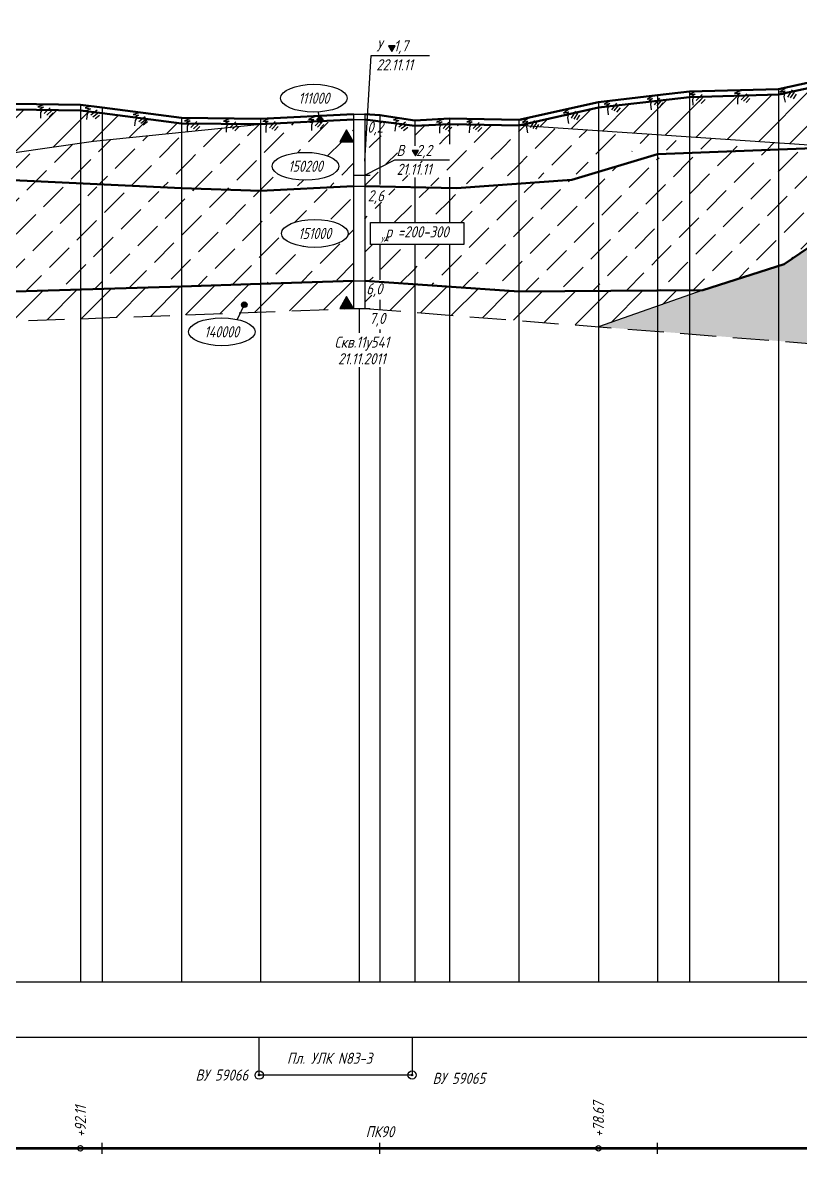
# Model space of a CAD drawing. Extents: x 0 to 1711, y -32 to 643.
# Drawn here: x 559.6 to 699.6, y 317.7 to 521.8 of the extents above; entities that cross this region are included whole.
import ezdxf
from ezdxf import colors
from ezdxf.entities.mleader import LeaderData, LeaderLine
from ezdxf.enums import TextEntityAlignment as Align
from ezdxf.math import Vec2, Vec3

# ---------------------------------------------------------------- set-up
doc = ezdxf.new("R2010")
doc.units = 0
doc.linetypes.add('ИИ27003', pattern=[9.5, 6.5, -3])
for name, color, linetype, lineweight in [('ИИ_ГЕОЛОГИЯ_025', 7, 'Continuous', 25), ('ИИ_ГЕОЛОГИЯ_050', 7, 'Continuous', 50), ('ИИ_ГЕОФИЗИКА_025', 7, 'Continuous', 25), ('ИИ_ПРОФИЛЬ_025', 7, 'Continuous', 25)]:
    doc.layers.add(name, color=color, linetype=linetype, lineweight=lineweight)
doc.layers.add('Профиль', color=7, linetype='Continuous')
doc.layers.add('ТХ-Л', color=140, linetype='Continuous')
doc.styles.add('VNIPISIMPLEXCUR', font='simplex.shx', dxfattribs={"width": 0.8, "oblique": 15})
doc.linetypes.add('ИИ27001', pattern='A,2.5,[1,3dservice.shx,S=1.85,R=180.00002,X=0,Y=0],2.5,-1', length=6)
pattern_1 = [(45, (-97.523, -58.2266), (-3, 3), [5, -2])]
pattern_2 = [(45, (-100.523, -58.2266), (-3, 3), [])]

# ---------------------------------------------------------------- blocks, each defined once
blk = doc.blocks.new('ИИ16001')
at = {"linetype": 'Continuous', "lineweight": 25}
h = blk.add_hatch(color=0, dxfattribs=at)
edge = h.paths.add_edge_path()
edge.add_arc((0, 0), 0.5, 0, 360)
at = {"color": 0, "linetype": 'Continuous', "lineweight": 25}
blk.add_circle((0, 0), 0.5, dxfattribs=at)
blk = doc.blocks.new('ИИ25004')
at = {"linetype": 'Continuous', "lineweight": 25}
blk.add_hatch(color=0, dxfattribs=at).paths.add_polyline_path([(-2.5, 0), (0, 0), (-1.25, 2.17)])
at = {"color": 0, "linetype": 'Continuous', "lineweight": 25}
blk.add_lwpolyline([(-2.5, 0), (0, 0), (-1.25, 2.17)], close=True, dxfattribs=at)
blk = doc.blocks.new('ИИ25010')
at = {"color": 0, "linetype": 'Continuous', "lineweight": 25}
for points in [[(0, 0), (3, 0), (0.5, -1), (2.5, -1), (1, -2), (2, -2), (1.5, -3), (1.5, -5)], [(4.94, -1.23), (2.82, -3.35)], [(5.47, -2.12), (3.7, -3.88)], [(6, -3), (4.59, -4.41)]]:
    blk.add_lwpolyline(points, dxfattribs=at)
blk = doc.blocks.new('ИИ25023')
at = {"linetype": 'Continuous', "lineweight": 25}
blk.add_hatch(color=0, dxfattribs=at).paths.add_polyline_path([(1.9, 1.7), (0.75, 1.7), (1.33, 0.7)])
at = {"color": 0, "linetype": 'Continuous', "lineweight": 25, "flags": 128}
blk.add_lwpolyline([(1.9, 1.7), (0.75, 1.7), (1.33, 0.7)], close=True, dxfattribs=at)
at = {"color": 0, "linetype": 'Continuous', "style": 'VNIPISIMPLEXCUR', "oblique": 15, "width": 0.8}
for tag, p in [('UGV', (2.55, 0.7)), ('DATE', (1.33, -2.7))]:
    blk.add_attdef(tag, p, '', height=2, dxfattribs=at)
blk = doc.blocks.new('ИИ25020')
at = {"color": 0, "linetype": 'Continuous', "lineweight": 25}
blk.add_ellipse((0, 0), major_axis=(-6, 0), ratio=0.416667, dxfattribs=at)
at = {"color": 0, "linetype": 'Continuous', "style": 'VNIPISIMPLEXCUR', "oblique": 15, "width": 0.75}
blk.add_attdef('INDEX', text='', height=2, dxfattribs=at).set_placement((0, 0), align=Align.MIDDLE_CENTER)
blk = doc.blocks.new('ИИ050052Р')
at = {"linetype": 'Continuous'}
h = blk.add_hatch(color=0, dxfattribs=at)
edge = h.paths.add_edge_path()
edge.add_arc((0, 0), 0.15, 0, 360)
at = {"color": 0, "linetype": 'Continuous'}
for radius in [0.75, 0.15]:
    blk.add_circle((0, 0), radius, dxfattribs=at)
at = {"color": 0, "style": 'VNIPISIMPLEXCUR', "oblique": 15, "width": 0.8}
for tag, height, p in [('NUMBER', 4, (-2, -1)), ('STATIONING', 2, (-2, -4.4)), ('ALPHA', 2, (-2, -7.8))]:
    blk.add_attdef(tag, text='', height=height, dxfattribs=at).set_placement(p, align=Align.RIGHT)
for tag, p in [('CENTRE', (1.45, 0.7)), ('HEIGHT', (1.45, -2.7))]:
    blk.add_attdef(tag, p, '', height=2, dxfattribs=at)
at = {"color": 253, "style": 'VNIPISIMPLEXCUR', "oblique": 15, "width": 0.8, "flags": 1}
blk.add_attdef('NOTE', text='', height=1.6, dxfattribs=at).set_placement((-2, -10.8), align=Align.RIGHT)

msp = doc.modelspace()

# ---------------------------------------------------------------- hatches: boundary and pattern name
at = {"layer": 'ИИ_ГЕОЛОГИЯ_025'}
h = msp.add_hatch(dxfattribs=at)
h.set_pattern_fill('ИИ_СУГЛИНОК', color=256, pattern_type=2)
h.set_pattern_definition(pattern_2)
h.paths.add_polyline_path([(663.2544, 506.4873), (651.574, 503.8799), (651.107, 503.1381), (663.2544, 502.31)])
h.paths.add_polyline_path([(673.9194, 507.7373), (663.2544, 506.4873), (663.2544, 502.31), (673.9194, 501.5829)])
h.paths.add_polyline_path([(679.6694, 508.3873), (674.5863, 507.8127), (673.9194, 506.9687), (673.9194, 501.5829), (679.6694, 501.1909)])
h.paths.add_polyline_path([(695.6694, 508.8373), (688.552, 508.6371), (688.5286, 508.5879), (688.0287, 508.5781), (688.0951, 508.6243), (679.6694, 508.3873), (679.6694, 501.1909), (695.6694, 500.1001)])
h.paths.add_polyline_path([(706.6694, 511.1873), (695.6694, 508.8373), (695.6694, 500.1001), (704.7336, 499.4822), (706.6694, 499.3456)])
h.paths.add_polyline_path([(717.9194, 510.6873), (706.6694, 511.1873), (706.6694, 499.3456), (717.9194, 498.5516)])
h.paths.add_polyline_path([(723.9194, 510.5873), (717.9194, 510.6873), (717.9194, 498.5516), (719.0287, 498.4733), (723.9194, 498.4168)])
h.paths.add_polyline_path([(741.1694, 510.1373), (731.7007, 510.3843), (731.7527, 509.8964, -0.44562514), (732.3056, 509.3993, -1), (731.3056, 509.3993, -0.38348452), (731.7527, 509.8964), (731.7007, 510.3843), (723.9194, 510.5873), (723.9194, 498.4168), (726.8429, 498.3831), (737.3864, 499.5052), (741.1694, 499.31)])
h = msp.add_hatch(dxfattribs=at)
h.set_pattern_fill('ИИ_СУГЛИНОК', color=256, pattern_type=2)
h.set_pattern_definition(pattern_2)
h.paths.add_polyline_path([(550.1694, 506.2873), (537.6694, 506.6873), (537.6694, 496.5434), (546.1097, 496.2666), (550.1694, 497.2667)])
h.paths.add_polyline_path([(546.1097, 496.2666), (537.6694, 496.5434), (537.6694, 495.1791), (540.9682, 495.0676), (541.169, 495.0494)])
h.paths.add_polyline_path([(569.9744, 505.9873), (563.0848, 506.0916), (563.0825, 506.0874), (562.6169, 506.0987), (550.1694, 506.2873), (550.1694, 497.2667), (569.9744, 500.0904)])
h = msp.add_hatch(dxfattribs=at)
h.set_pattern_fill('ИИ_СУГЛИНОК', color=256, pattern_type=2)
h.set_pattern_definition(pattern_2)
h.paths.add_polyline_path([(573.9194, 505.4873), (569.9744, 505.9873), (569.9744, 500.0904), (572.3139, 500.424), (573.9194, 500.5874)])
h.paths.add_polyline_path([(588.1694, 502.0373), (588.1694, 503.6373), (580.1742, 504.6753), (580.1629, 504.6583), (579.6667, 504.7199), (579.7003, 504.7368), (573.9194, 505.4873), (573.9194, 500.5874)])
h = msp.add_hatch(dxfattribs=at)
h.set_pattern_fill('ИИ_СУПЕСЬ', color=256, pattern_type=2)
h.set_pattern_definition(pattern_1)
h.paths.add_polyline_path([(602.4194, 498.5001), (596.3673, 497.5408), (588.1694, 497.0006), (588.1694, 491.9863), (602.4194, 491.524)])
h.paths.add_polyline_path([(617.9194, 502.5024), (618.7124, 501.1287), (619.1694, 501.1748), (619.1694, 504.3373), (613.5458, 504.0519, -0.51286024), (612.7347, 504.0108), (603.5846, 503.5464), (603.5717, 503.5177), (603.0722, 503.4964), (603.1075, 503.5222), (602.4194, 503.4873), (602.4194, 498.5001), (604.8766, 498.8896), (614.8589, 500.7402), (617.0283, 500.9589)])
h.paths.add_polyline_path([(619.1694, 500.3373), (616.6694, 500.3373), (617.0283, 500.9589), (614.8589, 500.7402), (604.8766, 498.8896), (602.4194, 498.5001), (602.4194, 491.524), (619.1694, 492.3373)])
edge = h.paths.add_edge_path(flags=16)
edge.add_ellipse((610.5035, 495.9356), major_axis=(-6, 0), ratio=0.41666667, start_angle=0, end_angle=360)
h.paths.add_polyline_path([(614.9344, 497.0756), (614.9344, 494.7956), (606.792, 494.7956), (606.792, 497.0756)], flags=0)
h.paths.add_polyline_path([(605.9409, 494.5696), (614.7981, 494.3016), (615.6019, 497.3016), (606.7448, 497.5696)], flags=8)
h = msp.add_hatch(dxfattribs=at)
h.set_pattern_fill('ИИ_СУПЕСЬ', color=256, pattern_type=2)
h.set_pattern_definition(pattern_1)
h.paths.add_polyline_path([(550.1694, 496.0531), (546.6659, 496.2483), (546.1097, 496.2666), (541.169, 495.0494), (550.1694, 494.2361)])
h.paths.add_polyline_path([(569.9744, 495.6432), (560.0257, 495.504), (550.1694, 496.0531), (550.1694, 494.2361), (560.6135, 493.2923), (569.9744, 492.8486)])
h.paths.add_polyline_path([(569.9744, 500.0904), (550.1694, 497.2667), (550.1694, 496.0531), (560.0257, 495.504), (569.9744, 495.6432)])
h.paths.add_polyline_path([(573.9194, 495.7454), (573.2891, 495.6896), (569.9744, 495.6432), (569.9744, 492.8486), (573.9194, 492.6617)])
h.paths.add_polyline_path([(573.9194, 500.5874), (572.3139, 500.424), (569.9744, 500.0904), (569.9744, 495.6432), (573.2891, 495.6896), (573.9194, 495.7454)])
h.paths.add_polyline_path([(588.1694, 502.0373), (573.9194, 500.5874), (573.9194, 495.7454), (587.8668, 496.9807), (588.1694, 497.0006)])
h.paths.add_polyline_path([(588.1694, 497.0006), (587.8668, 496.9807), (573.9194, 495.7454), (573.9194, 492.6617), (588.1694, 491.9863)])
h.paths.add_polyline_path([(602.4194, 491.524), (588.1694, 491.9863), (588.1694, 491.1292), (593.2574, 490.7631), (602.4194, 491.1809)])
h.paths.add_polyline_path([(602.4194, 503.4873), (588.1694, 502.0373), (588.1694, 497.0006), (596.3673, 497.5408), (602.4194, 498.5001)])
h = msp.add_hatch(dxfattribs=at)
h.set_pattern_fill('ИИ_СУПЕСЬ', color=256, pattern_type=2)
h.set_pattern_definition(pattern_1)
h.paths.add_polyline_path([(648.9194, 503.2873), (640.2939, 503.4598), (640.2781, 503.4297), (639.7782, 503.4401), (636.4194, 503.5373), (636.4194, 500.7321), (648.9194, 499.0846)])
h.paths.add_polyline_path([(634.8553, 503.4217), (634.3555, 503.4071), (634.3779, 503.423), (630.1694, 503.1873), (630.1694, 501.1697), (634.567, 500.9762), (636.4194, 500.7321), (636.4194, 503.5373), (634.8686, 503.4504)])
h.paths.add_polyline_path([(663.2544, 502.31), (648.9194, 503.2873), (648.9194, 499.0846), (649.0815, 499.0632), (660.5526, 498.2386), (663.2544, 498.3432)])
h.paths.add_polyline_path([(673.9194, 501.5829), (663.2544, 502.31), (663.2544, 498.3432), (673.9194, 498.7561)])
h.paths.add_polyline_path([(663.2544, 498.3432), (660.5526, 498.2386), (649.0815, 499.0632), (648.9194, 499.0846), (648.9194, 493.4514), (657.6943, 494.2135), (663.2544, 495.3511)])
h.paths.add_polyline_path([(679.6694, 501.1909), (673.9194, 501.5829), (673.9194, 498.7561), (678.6512, 498.9393), (679.6694, 498.9275)])
h.paths.add_polyline_path([(695.6694, 500.1001), (679.6694, 501.1909), (679.6694, 498.9275), (691.8264, 498.7872), (695.6694, 498.9318)])
h.paths.add_polyline_path([(679.6694, 497.7738), (673.9194, 497.4476), (673.9194, 473.5601), (679.6694, 473.603)])
h = msp.add_hatch(dxfattribs=at)
h.set_pattern_fill('ИИ_СУПЕСЬ', color=256, pattern_type=2)
h.set_pattern_definition(pattern_1)
h.paths.add_polyline_path([(623.9194, 501.4446), (622.475, 501.5082), (621.4422, 501.404), (621.1694, 496.8373), (621.1694, 494.3373), (623.9194, 495.7302)])
h.paths.add_polyline_path([(627.0685, 499.9284), (630.1694, 499.9284), (630.1694, 501.1697), (623.9194, 501.4446), (623.9194, 495.7302), (621.1694, 494.3373), (621.1694, 492.3373), (629.0305, 492.1828), (629.9265, 492.2023), (645.5061, 493.1549), (648.9194, 493.4514), (648.9194, 499.0846), (634.567, 500.9762), (630.1694, 501.1697), (630.1694, 499.9284), (635.3252, 499.9284), (635.3252, 497.6484), (627.0685, 497.6484)])
h.paths.add_polyline_path([(626.7908, 496.5284), (635.9114, 496.5284), (635.9114, 494.2484), (626.7908, 494.2484)], flags=16)
h.paths.add_polyline_path([(626.2968, 494.0224), (635.6016, 493.7544), (636.4054, 496.7544), (627.1006, 497.0224)], flags=24)
h.paths.add_polyline_path([(626.3517, 496.9717), (635.1612, 496.6527), (636.1182, 500.2242), (627.3087, 500.5431)], flags=24)
h = msp.add_hatch(dxfattribs=at)
h.set_pattern_fill('ИИ_СУПЕСЬ', color=256, pattern_type=2)
h.set_pattern_definition(pattern_1)
h.paths.add_polyline_path([(695.6694, 497.7791), (684.6851, 498.0584), (679.6694, 497.7738), (679.6694, 473.603), (682.044, 473.6206), (695.6694, 477.9643)])
h.paths.add_polyline_path([(706.6694, 497.6048), (702.0732, 497.6163), (695.6694, 497.7791), (695.6694, 477.9643), (696.7265, 478.3013), (706.6694, 485.1029)])
h.paths.add_polyline_path([(717.9194, 497.5767), (706.6694, 497.6048), (706.6694, 485.1029), (717.9194, 492.7987)])
h.paths.add_polyline_path([(723.9194, 497.5617), (717.9194, 497.5767), (717.9194, 492.7987), (723.9194, 493.8598)])
h.paths.add_polyline_path([(706.6694, 498.6159), (695.6694, 498.7429), (695.6694, 497.7791), (702.0732, 497.6163), (706.6694, 497.6048)])
h.paths.add_polyline_path([(695.6694, 498.7429), (691.8264, 498.7872), (679.6694, 498.3299), (679.6694, 497.7738), (684.6851, 498.0584), (695.6694, 497.7791)])
h.paths.add_polyline_path([(717.9194, 498.4861), (706.6694, 498.6159), (706.6694, 497.6048), (717.9194, 497.5767)])
h.paths.add_polyline_path([(741.1694, 496.9107), (728.9445, 497.7735), (726.1574, 497.5561), (723.9194, 497.5617), (723.9194, 493.8598)])
h = msp.add_hatch(dxfattribs=at)
h.set_pattern_fill('ИИ_СУПЕСЬ', color=256, pattern_type=2)
h.set_pattern_definition(pattern_1)
h.paths.add_polyline_path([(636.4194, 481.8572), (630.1694, 481.8572), (630.1694, 474.7005), (636.4194, 474.2584)])
h.paths.add_polyline_path([(648.9194, 492.8182), (637.7163, 492.0121), (636.4194, 492.0376), (636.4194, 485.7849), (639.0425, 485.7849), (639.0425, 481.8572), (636.4194, 481.8572), (636.4194, 474.2584), (648.9194, 473.374)])
h.paths.add_polyline_path([(663.2544, 494.9372), (658.4397, 493.5032), (648.9194, 492.8182), (648.9194, 473.374), (663.2544, 473.4807)])
h.paths.add_polyline_path([(673.9194, 497.4476), (673.3399, 497.4147), (667.6943, 496.2595), (663.2544, 494.9372), (663.2544, 473.4807), (673.9194, 473.5601)])
h = msp.add_hatch(dxfattribs=at)
h.set_pattern_fill('ИИ_ПЕСОК_МЕЛКИЙ', color=256, pattern_type=2)
h.set_pattern_definition([(0, (-100.523, -58.22656), (0.75, 0.75), [0, -1.5])])
h.paths.add_polyline_path([(673.9194, 470.7709), (663.2544, 467.0301), (673.9194, 466.192)])
h.paths.add_polyline_path([(679.6694, 472.7877), (673.9194, 470.7709), (673.9194, 466.192), (679.6694, 465.7402)])
h.paths.add_polyline_path([(695.6694, 477.9643), (682.044, 473.6206), (679.6694, 472.7877), (679.6694, 465.7402), (695.6694, 464.4828)])
h.paths.add_polyline_path([(706.6694, 485.1029), (696.7265, 478.3013), (695.6694, 477.9643), (695.6694, 464.4828), (706.6694, 463.6184)])
h.paths.add_polyline_path([(717.9194, 492.7987), (706.6694, 485.1029), (706.6694, 463.6184), (717.9194, 462.7343)])
h.paths.add_polyline_path([(713.2961, 474.3415, -1), (709.7961, 474.3415, -1)], flags=16)
h.paths.add_polyline_path([(710.774, 475.206), (712.4779, 475.206), (712.4779, 473.5927), (710.774, 473.5927)], flags=0)
h.paths.add_polyline_path([(723.9194, 493.8598), (717.9194, 492.7987), (717.9194, 462.7343), (723.9194, 462.2628)])
h.paths.add_polyline_path([(741.1694, 496.9107), (723.9194, 493.8598), (723.9194, 462.2628), (741.1694, 462.1272)])
h.paths.add_polyline_path([(756.9194, 494.2867), (745.9099, 496.5761), (741.1694, 496.9107), (741.1694, 462.1272), (756.9194, 462.0033)])
edge = h.paths.add_edge_path(flags=16)
edge.add_ellipse((749.7732, 477.3644), major_axis=(-6, 0), ratio=0.41666667, start_angle=0, end_angle=360)
h.paths.add_polyline_path([(754.0613, 478.5044), (754.0613, 476.2244), (746.2046, 476.2244), (746.2046, 478.5044)], flags=0)
h.paths.add_polyline_path([(762.6694, 493.091), (756.9194, 494.2867), (756.9194, 462.0033), (762.6694, 461.398)])
h.paths.add_polyline_path([(769.4194, 488.6873), (766.9194, 488.6873), (766.9194, 491.1873), (769.4194, 491.1873), (769.4194, 491.6873), (762.6694, 493.091), (762.6694, 461.398), (768.1512, 460.8208), (768.1694, 460.8524), (768.1899, 460.8167), (769.4194, 460.6873), (769.4194, 473.6873), (766.9194, 473.6873), (766.9194, 476.1873), (769.4194, 476.1873)])
h = msp.add_hatch(dxfattribs=at)
h.set_pattern_fill('ИИ_СУПЕСЬ', color=256, pattern_type=2)
h.set_pattern_definition(pattern_1)
h.paths.add_polyline_path([(523.9194, 492.9873), (506.1694, 492.0373), (506.1694, 471.8525), (520.6184, 487.1604), (523.9194, 488.5207)])
h.paths.add_polyline_path([(523.9194, 488.5207), (520.6184, 487.1604), (506.1694, 471.8525), (523.9194, 472.3766)], flags=17)
h.paths.add_polyline_path([(537.6694, 494.1873), (523.9194, 488.5207), (523.9194, 472.3766), (537.6694, 472.7825)])
h.paths.add_polyline_path([(550.1694, 493.7873), (537.6694, 494.1873), (537.6694, 472.7825), (550.1694, 473.1515)])
h.paths.add_polyline_path([(569.9744, 492.4464), (560.6135, 493.2923), (550.1694, 493.7873), (550.1694, 473.1515), (569.9744, 473.7363)])
h.paths.add_polyline_path([(573.9194, 492.1546), (570.4068, 492.4073), (569.9744, 492.4464), (569.9744, 473.7363), (573.9194, 473.8527)])
h.paths.add_polyline_path([(588.1694, 491.1292), (573.9194, 492.1546), (573.9194, 473.8527), (588.1694, 474.2734)])
h.paths.add_polyline_path([(602.4194, 491.1809), (593.2574, 490.7631), (588.1694, 491.1292), (588.1694, 474.2734), (602.4194, 474.7625)])
h.paths.add_polyline_path([(619.1694, 491.9447), (602.4194, 491.1809), (602.4194, 474.7625), (619.1694, 475.3373)])
edge = h.paths.add_edge_path(flags=16)
edge.add_ellipse((612.1694, 483.8373), major_axis=(-6, 0), ratio=0.41666667, start_angle=0, end_angle=360)
h.paths.add_polyline_path([(608.6008, 484.9773), (616.4575, 484.9773), (616.4575, 482.6973), (608.6008, 482.6973)], flags=0)
h.paths.add_polyline_path([(607.7497, 482.4713), (616.3211, 482.2033), (617.125, 485.2033), (608.5535, 485.4713)], flags=8)
h = msp.add_hatch(dxfattribs=at)
h.set_pattern_fill('ИИ_СУПЕСЬ', color=256, pattern_type=2)
h.set_pattern_definition(pattern_1)
h.paths.add_polyline_path([(630.1694, 492.1604), (629.0305, 492.1828), (621.1694, 492.0121), (621.1694, 475.3373), (630.1694, 474.7005), (630.1694, 481.8572), (622.2399, 481.8572), (622.2399, 485.7849), (630.1694, 485.7849)])
h.paths.add_polyline_path([(625.5178, 489.4803), (621.5785, 489.4803), (621.5785, 491.7603), (625.5178, 491.7603)], flags=16)
h.paths.add_polyline_path([(636.4194, 492.0376), (630.1694, 492.1604), (630.1694, 485.7849), (636.4194, 485.7849)])
h.paths.add_polyline_path([(620.8617, 488.8036), (625.3284, 488.4846), (626.2853, 492.056), (621.8187, 492.375)], flags=9)
h = msp.add_hatch(dxfattribs=at)
h.set_pattern_fill('ИИ_СУГЛИНОК', color=256, pattern_type=2)
h.set_pattern_definition(pattern_2)
h.paths.add_polyline_path([(617.9194, 472.5024), (619.1694, 470.3373), (619.1694, 475.3373), (602.4194, 474.7625), (602.4194, 469.7092), (619.1694, 470.3373), (616.6694, 470.3373)])
h.paths.add_polyline_path([(630.1694, 474.7005), (621.1694, 475.3373), (621.1694, 470.3373), (630.1694, 469.63)])
h.paths.add_polyline_path([(625.3053, 472.7358), (621.4681, 472.7358), (621.4681, 475.0158), (625.3053, 475.0158)], flags=16)
h.paths.add_polyline_path([(620.5985, 472.0591), (625.1414, 471.7401), (626.0983, 475.3115), (621.5555, 475.6305)], flags=9)
h = msp.add_hatch(dxfattribs=at)
h.set_pattern_fill('ИИ_СУГЛИНОК', color=256, pattern_type=2)
h.set_pattern_definition(pattern_2)
h.paths.add_polyline_path([(550.1694, 473.1515), (537.6694, 472.7825), (537.6694, 471.0306), (550.1694, 467.7498)])
h.paths.add_polyline_path([(537.6694, 472.7825), (531.6694, 472.6054), (537.6694, 471.0306)])
h.paths.add_polyline_path([(569.9744, 473.7363), (550.1694, 473.1515), (550.1694, 467.7498), (569.9744, 468.4925)])
h.paths.add_polyline_path([(573.9194, 473.8527), (569.9744, 473.7363), (569.9744, 468.4925), (573.9194, 468.6404)])
h.paths.add_polyline_path([(588.1694, 474.2734), (573.9194, 473.8527), (573.9194, 468.6404), (588.1694, 469.1748)])
h.paths.add_polyline_path([(599.9875, 471.0114, -0.55135417), (599.2724, 470.56), (598.8023, 469.5735), (602.4194, 469.7092), (602.4194, 474.7625), (588.1694, 474.2734), (588.1694, 469.1748), (598.8023, 469.5735), (599.2724, 470.56, -0.28919626), (598.9875, 471.0114, -1)])
h = msp.add_hatch(dxfattribs=at)
h.set_pattern_fill('ИИ_СУГЛИНОК', color=256, pattern_type=2)
h.set_pattern_definition(pattern_2)
h.paths.add_polyline_path([(636.4194, 474.2584), (630.1694, 474.7005), (630.1694, 469.63), (636.4194, 469.1389)])
h.paths.add_polyline_path([(648.9194, 473.374), (636.4194, 474.2584), (636.4194, 469.1389), (648.9194, 468.1566)])
h.paths.add_polyline_path([(663.2544, 473.4807), (648.9194, 473.374), (648.9194, 468.1566), (663.2544, 467.0301)])
h.paths.add_polyline_path([(673.9194, 473.5601), (663.2544, 473.4807), (663.2544, 467.0301), (673.9194, 470.7709)])
h.paths.add_polyline_path([(679.6694, 472.7877), (679.6694, 473.603), (673.9194, 473.5601), (673.9194, 470.7709)])

# ---------------------------------------------------------------- linework, layer by layer
at = {"layer": 'ИИ_ГЕОЛОГИЯ_025', "flags": 128}
for points in [[(621.1694, 496.8373), (622.3086, 515.9029), (632.8666, 515.9029)], [(621.1694, 504.3373), (623.9194, 504.1373), (630.1694, 503.1873), (636.4194, 503.5373), (648.9194, 503.2873), (663.2544, 506.4873), (673.9194, 507.7373), (679.6694, 508.3873), (695.6694, 508.8373), (706.6694, 511.1873), (717.9194, 510.6873), (723.9194, 510.5873), (741.1694, 510.1373), (756.9194, 508.4873), (762.6694, 508.6373), (769.4194, 507.6873)], [(475.1694, 498.9373), (483.2644, 500.7873), (494.9194, 503.2373), (506.1694, 504.5373), (523.9194, 505.4873), (537.6694, 506.6873), (550.1694, 506.2873), (569.9744, 505.9873), (573.9194, 505.4873), (588.1694, 503.6373), (602.4194, 503.4873), (619.1694, 504.3373)], [(613.1255, 504.3227), (612.7939, 505.7092)], [(619.1694, 505.3373), (622.1694, 505.3373)], [(619.1694, 504.3373), (622.1694, 504.3373)], [(475.1694, 486.4373), (506.1694, 492.0373), (523.9194, 492.9873), (537.6694, 494.1873), (550.1694, 497.2667), (572.3139, 500.424), (602.4194, 503.4873)], [(769.4194, 491.6873), (745.9099, 496.5761), (704.7336, 499.4822), (648.9194, 503.2873)], [(621.1694, 494.3373), (626.6008, 497.0884), (636.4194, 497.0884)], [(648.9194, 473.374), (682.044, 473.6206), (696.7265, 478.3013), (717.9194, 492.7987), (741.1694, 496.9107)], [(619.1694, 494.3373), (622.1694, 494.3373)], [(619.1694, 492.3373), (622.1694, 492.3373)], [(531.6694, 472.6054), (550.1694, 473.1515), (569.9744, 473.7363), (588.1694, 474.2734), (602.4194, 474.7625), (619.1694, 475.3373)], [(619.1694, 475.3373), (622.1694, 475.3373)], [(621.1694, 475.3373), (648.9194, 473.374), (648.9194, 473.374)], [(682.044, 473.6206), (663.2544, 467.0301)], [(599.4875, 471.0114), (598.2171, 468.3456)], [(619.1694, 470.3373), (622.1694, 470.3373)]]:
    msp.add_lwpolyline(points, dxfattribs=at)
at = {"layer": 'ИИ_ГЕОЛОГИЯ_025', "linetype": 'Continuous', "flags": 128}
for points in [[(619.1694, 505.3373), (619.1694, 470.3373)], [(621.1694, 505.3373), (621.1694, 470.3373)]]:
    msp.add_lwpolyline(points, dxfattribs=at)
at = {"layer": 'ИИ_ГЕОЛОГИЯ_025', "linetype": 'ИИ27003', "flags": 128}
for points in [[(475.1694, 464.9373), (619.1694, 470.3373)], [(621.1694, 470.3373), (769.4194, 458.6873)]]:
    msp.add_lwpolyline(points, dxfattribs=at)
at = {"layer": 'ИИ_ГЕОЛОГИЯ_050', "linetype": 'ИИ27001', "flags": 128}
for points in [[(621.1694, 505.3373), (623.9194, 505.1373), (630.1694, 504.1873), (636.4194, 504.5373), (648.9194, 504.2873), (663.2544, 507.4873), (673.9194, 508.7373), (679.6694, 509.3873), (695.6694, 509.8373), (706.6694, 512.1873), (717.9194, 511.6873), (723.9194, 511.5873), (741.1694, 511.1373), (756.9194, 509.4873), (762.6694, 509.6373), (769.4194, 508.6873)], [(769.4194, 507.6873), (762.6694, 508.6373), (756.9194, 508.4873), (741.1694, 510.1373), (723.9194, 510.5873), (717.9194, 510.6873), (706.6694, 511.1873), (695.6694, 508.8373), (679.6694, 508.3873), (673.9194, 507.7373), (663.2544, 506.4873), (648.9194, 503.2873), (636.4194, 503.5373), (630.1694, 503.1873), (621.1694, 504.3373)], [(475.1694, 499.9373), (483.2644, 501.7873), (494.9194, 504.2373), (506.1694, 505.5373), (523.9194, 506.4873), (537.6694, 507.6873), (550.1694, 507.2873), (569.9744, 506.9873), (573.9194, 506.4873), (588.1694, 504.6373), (602.4194, 504.4873), (619.1694, 505.3373)], [(619.1694, 504.3373), (602.4194, 503.4873), (588.1694, 503.6373), (573.9194, 505.4873), (569.9744, 505.9873), (550.1694, 506.2873), (537.6694, 506.6873), (523.9194, 505.4873), (506.1694, 504.5373), (494.9194, 503.2373), (483.2644, 500.7873), (475.1694, 498.9373)], [(621.1694, 492.3373), (637.7163, 492.0121), (658.4397, 493.5032), (673.9194, 498.1136), (706.6694, 499.3456), (723.9194, 498.1281), (741.1694, 496.9107), (717.9194, 492.7987), (696.7265, 478.3013), (682.044, 473.6206), (648.9194, 473.374), (621.1694, 475.3373)], [(619.1694, 475.3373), (602.4194, 474.7625), (588.1694, 474.2734), (506.1694, 471.8525), (520.6184, 487.1604), (537.6694, 494.1873), (550.1694, 493.7873), (588.1694, 491.9863), (602.4194, 491.524), (619.1694, 492.3373)]]:
    msp.add_lwpolyline(points, dxfattribs=at)
at = {"layer": 'ИИ_ГЕОФИЗИКА_025', "flags": 128}
msp.add_lwpolyline([(622.2399, 485.7849), (639.0425, 485.7849), (639.0425, 481.8572), (622.2399, 481.8572)], close=True, dxfattribs=at)
at = {"layer": 'ИИ_ПРОФИЛЬ_025', "flags": 128}
for points in [[(550.1694, 507.2873), (569.9744, 506.9873), (573.9194, 506.4873), (588.1694, 504.6373), (602.4194, 504.4873), (620.1694, 505.3373), (623.9194, 505.1373), (630.1694, 504.1873), (636.4194, 504.5373), (648.9194, 504.2873), (663.2544, 507.4873), (673.9194, 508.7373), (679.6694, 509.3873), (695.6694, 509.8373), (706.6694, 512.1873)], [(673.9194, 508.7373), (673.9194, 349.1373)], [(679.6694, 509.3873), (679.6694, 349.1373)], [(695.6694, 509.8373), (695.6694, 349.1373)], [(569.9744, 506.9873), (569.9744, 349.1373)], [(573.9194, 506.4873), (573.9194, 349.1373)], [(663.2544, 507.4873), (663.2544, 349.1373)], [(588.1694, 504.6373), (588.1694, 349.1373)], [(602.4194, 504.4873), (602.4194, 349.1373)], [(623.9194, 505.1373), (623.9194, 504.5679)], [(623.9194, 505.1373), (623.9194, 492.6503)], [(630.1694, 504.1873), (630.1694, 499.6324)], [(636.4194, 504.5373), (636.4194, 499.8908)], [(648.9194, 504.2873), (648.9194, 349.1373)], [(630.1694, 493.9224), (630.1694, 485.7849)], [(636.4194, 493.9741), (636.4194, 485.7849)], [(623.9194, 489.0789), (623.9194, 485.7849)], [(623.9194, 481.8572), (623.9194, 475.471)], [(630.1694, 481.8572), (630.1694, 349.1373)], [(636.4194, 481.8572), (636.4194, 349.1373)], [(623.9194, 471.8995), (623.9194, 470.1428)], [(620.1694, 470.3373), (620.1694, 465.9447)], [(623.9194, 466.5714), (623.9194, 465.9447)], [(620.1694, 459.7781), (620.1694, 349.1373)], [(623.9194, 459.7781), (623.9194, 349.1373)], [(123.9194, 349.1373), (1123.9194, 349.1373)], [(123.9194, 339.1373), (1123.9194, 339.1373)], [(479.9194, 319.1373), (873.9194, 319.1373)], [(573.9194, 318.1373), (573.9194, 320.1373)], [(623.9194, 318.1373), (623.9194, 320.1373)], [(673.9194, 318.1373), (673.9194, 320.1373)]]:
    msp.add_lwpolyline(points, dxfattribs=at)
at = {"layer": 'ИИ_ПРОФИЛЬ_025', "elevation": -187.805, "flags": 128}
msp.add_lwpolyline([(629.6954, 339.1373), (629.6982, 332.3414), (602.1861, 332.3325), (602.1874, 339.1373)], dxfattribs=at)
at = {"layer": 'ИИ_ПРОФИЛЬ_025'}
for centre in [(569.9744, 319.1373), (663.2544, 319.1373)]:
    msp.add_circle(centre, 0.5, dxfattribs=at)
at = {"layer": 'Профиль'}
msp.add_lwpolyline([(550.1694, 507.2873), (569.9744, 506.9873), (573.9194, 506.4873), (588.1694, 504.6373), (602.4194, 504.4873), (620.1694, 505.3373), (623.9194, 505.1373), (630.1694, 504.1873), (636.4194, 504.5373), (648.9194, 504.2873), (663.2544, 507.4873), (673.9194, 508.7373), (679.6694, 509.3873), (695.6694, 509.8373), (706.6694, 512.1873)], dxfattribs=at)
at = {"layer": 'ТХ-Л', "const_width": 0.5}
msp.add_lwpolyline([(479.9194, 319.1373), (873.9194, 319.1373)], dxfattribs=at)

# ---------------------------------------------------------------- block references
at = {"layer": 'ИИ_ГЕОЛОГИЯ_025'}
ref = msp.add_blockref('ИИ25023', (624.7282, 515.9029), dxfattribs=at)
ref.add_attrib('UGV', 'У  1,7', (623.2642, 516.6029), dxfattribs={"layer": '0', "color": 0, "linetype": 'Continuous', "height": 2, "style": 'VNIPISIMPLEXCUR', "oblique": 15, "width": 0.8})
ref.add_attrib('DATE', '22.11.11', (623.2642, 513.2029), dxfattribs={"layer": '0', "color": 0, "linetype": 'Continuous', "height": 2, "style": 'VNIPISIMPLEXCUR', "oblique": 15, "width": 0.8})
for p, values in [((612.0281, 508.1887), {'INDEX': '111000'}), ((610.5035, 495.9356), {'INDEX': '150200'}), ((612.1694, 483.8373), {'INDEX': '151000'}), ((595.4271, 466.1323), {'INDEX': '140000'})]:
    msp.add_blockref('ИИ25020', p, dxfattribs=at).add_auto_attribs(values)
for p, xscale, yscale, zscale, rotation in [((695.5766, 509.7269), 0.5, 0.5, 0.5, 12.64574826), ((671.714, 508.5037), 0.5, 0.5, 0.5, 6.683217840000003), ((679.4417, 509.4091), 0.4999999999999999, 0.4999999999999999, 0.4999999999999999, 1.12834639), ((687.5091, 509.568), 0.4999999999999999, 0.4999999999999999, 0.4999999999999999, 1.12834639), ((562.1071, 507.1114), 0.4999999999999999, 0.4999999999999999, 0.4999999999999999, 358.61085252), ((570.6506, 506.9512), 0.4999999999999999, 0.4999999999999999, 0.4999999999999999, 352.91729537), ((656.6051, 505.9203), 0.5, 0.5, 0.5, 12.80629247), ((663.9864, 507.5982), 0.5, 0.5, 0.5, 6.683217840000003), ((579.2938, 505.7739), 0.4999999999999999, 0.4999999999999999, 0.4999999999999999, 352.91729537), ((588.5005, 504.63), 0.4999999999999999, 0.4999999999999999, 0.4999999999999999, 359.3637705900001), ((595.5153, 504.5521), 0.4999999999999999, 0.4999999999999999, 0.4999999999999999, 359.3637705900001), ((602.53, 504.4742), 0.5, 0.5, 0.5, 2.441050580000001), ((610.7529, 504.8248), 0.5, 0.5, 0.5, 2.441050580000001), ((626.145, 504.799), 0.5, 0.5, 0.5, 352.90816098), ((633.8266, 504.3921), 0.5, 0.5, 0.5, 1.66971953), ((639.2992, 504.4504), 0.5, 0.5, 0.5, 358.80004427), ((649.2239, 504.2425), 0.5, 0.5, 0.5, 12.80629247)]:
    msp.add_blockref('ИИ25010', p, dxfattribs=dict(at, xscale=xscale, yscale=yscale, zscale=zscale, rotation=rotation))
for name, p in [('ИИ16001', (613.1255, 504.3227)), ('ИИ25004', (619.1694, 500.3373)), ('ИИ16001', (599.4875, 471.0114)), ('ИИ25004', (619.1694, 470.3373))]:
    msp.add_blockref(name, p, dxfattribs=at)
ref = msp.add_blockref('ИИ25023', (628.9833, 497.0884), dxfattribs=at)
ref.add_attrib('UGV', 'В  2,2', (626.9038, 497.7884), dxfattribs={"layer": '0', "color": 0, "linetype": 'Continuous', "height": 2, "style": 'VNIPISIMPLEXCUR', "oblique": 15, "width": 0.8})
ref.add_attrib('DATE', '21.11.11', (626.9308, 494.3884), dxfattribs={"layer": '0', "color": 0, "linetype": 'Continuous', "height": 2, "style": 'VNIPISIMPLEXCUR', "oblique": 15, "width": 0.8})
at = {"layer": 'ИИ_ПРОФИЛЬ_025'}
ref = msp.add_blockref('ИИ050052Р', (602.1854, 332.3334, -0.22), dxfattribs=at)
ref.add_attrib('NUMBER', 'ВУ 59066', dxfattribs={"layer": '0', "color": 0, "linetype": 'Continuous', "height": 2, "style": 'VNIPISIMPLEXCUR', "oblique": 15, "width": 0.8}).set_placement((600.1854, 331.3334, -0.22), align=Align.RIGHT)
ref = msp.add_blockref('ИИ050052Р', (629.6976, 332.3423, -0.05), dxfattribs=at)
ref.add_attrib('NUMBER', 'ВУ 59065', dxfattribs={"layer": '0', "color": 0, "linetype": 'Continuous', "height": 2, "style": 'VNIPISIMPLEXCUR', "oblique": 15, "width": 0.8}).set_placement((642.8718, 330.7433, -0.05), align=Align.RIGHT)

# ---------------------------------------------------------------- texts
at = {"layer": 'ИИ_ГЕОЛОГИЯ_025', "style": 'VNIPISIMPLEXCUR', "oblique": 15, "width": 0.8}
for s, p in [('0,2', (621.6346, 502.9728)), ('2,6', (621.7185, 490.6203)), ('6,0', (621.4553, 473.8758)), ('7,0', (622.005, 468.5477))]:
    msp.add_text(s, height=2, dxfattribs=at).set_placement(p, align=Align.MIDDLE_LEFT)
for s, p in [('Скв.11у541', (620.6524, 465.2782)), ('21.11.2011', (620.6524, 462.2782))]:
    msp.add_text(s, height=2, dxfattribs=at).set_placement(p, align=Align.TOP_CENTER)
at = {"layer": 'ИИ_ГЕОФИЗИКА_025', "style": 'VNIPISIMPLEXCUR', "oblique": 15, "width": 0.8}
for s, height, p in [('р =200-300', 2, (630.6044, 484.1213)), ('уд', 1, (624.7787, 482.9826))]:
    msp.add_text(s, height=height, dxfattribs=at).set_placement(p, align=Align.MIDDLE_CENTER)
at = {"layer": 'ИИ_ПРОФИЛЬ_025', "style": 'VNIPISIMPLEXCUR', "oblique": 15, "width": 0.8}
for s, p in [('Пл. УЛК N83-3', (614.8421, 334.3552)), ('ПК90', (623.9194, 321.1373))]:
    msp.add_text(s, height=2, dxfattribs=at).set_placement(p, align=Align.CENTER)
for s, p in [('+92.11', (569.9744, 321.1373)), ('+78.67', (663.2544, 321.1373))]:
    msp.add_text(s, height=2, rotation=90, dxfattribs=at).set_placement(p, align=Align.MIDDLE_LEFT)

# ---------------------------------------------------------------- leaders
at = {"layer": 'ТХ-Л', "linetype": 'Continuous', "ltscale": 100}
ml = msp.add_multileader_mtext('Standard', dxfattribs=at)
ml.set_content('1\\P', color=256, style='VNIPISIMPLEXCUR')
ml.set_leader_properties()
ml.build(insert=Vec2(0, 0))
ml.multileader.update_dxf_attribs({"leader_type": 0, "has_dogleg": 0, "text_left_attachment_type": 0, "text_right_attachment_type": 0, "dogleg_length": 0.36})
ctx = ml.context
ctx.base_point, ctx.char_height, ctx.plane_origin = Vec3(1486.9155, 614.8596), 3.5, Vec3(-1.4782, 5.9099)
ctx.left_attachment, ctx.right_attachment = 0, 0
notes = []
notes.append((ctx, [(0, (0, 0, 0), (0, 0), (1, 0), 1, [])]))
ctx.mtext.insert, ctx.mtext.flow_direction = Vec3(1488.9155, 614.8596), 5
for ctx, leaders in notes:
    for number, flags, end, landing, length, lines in leaders:
        leader = LeaderData()
        leader.index, (leader.has_last_leader_line, leader.has_dogleg_vector, leader.attachment_direction) = number, flags
        leader.last_leader_point, leader.dogleg_vector, leader.dogleg_length = Vec3(end), Vec3(landing), length
        for number, points, colour, breaks in lines:
            line = LeaderLine()
            line.index, line.vertices, line.color, line.breaks = number, Vec3.list(points), colors.encode_raw_color(colour), breaks
            leader.lines.append(line)
        ctx.leaders.append(leader)

doc.saveas('drawing.dxf')
